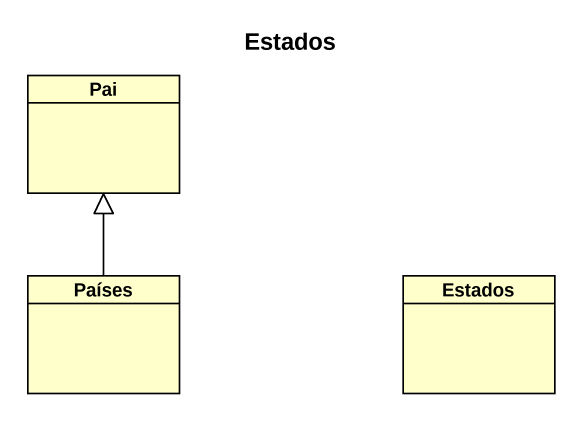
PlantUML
@startuml
title Estados
hide circle
hide empty members
class Pai
class Países
class Estados
Países -up-|> Pai
@enduml
